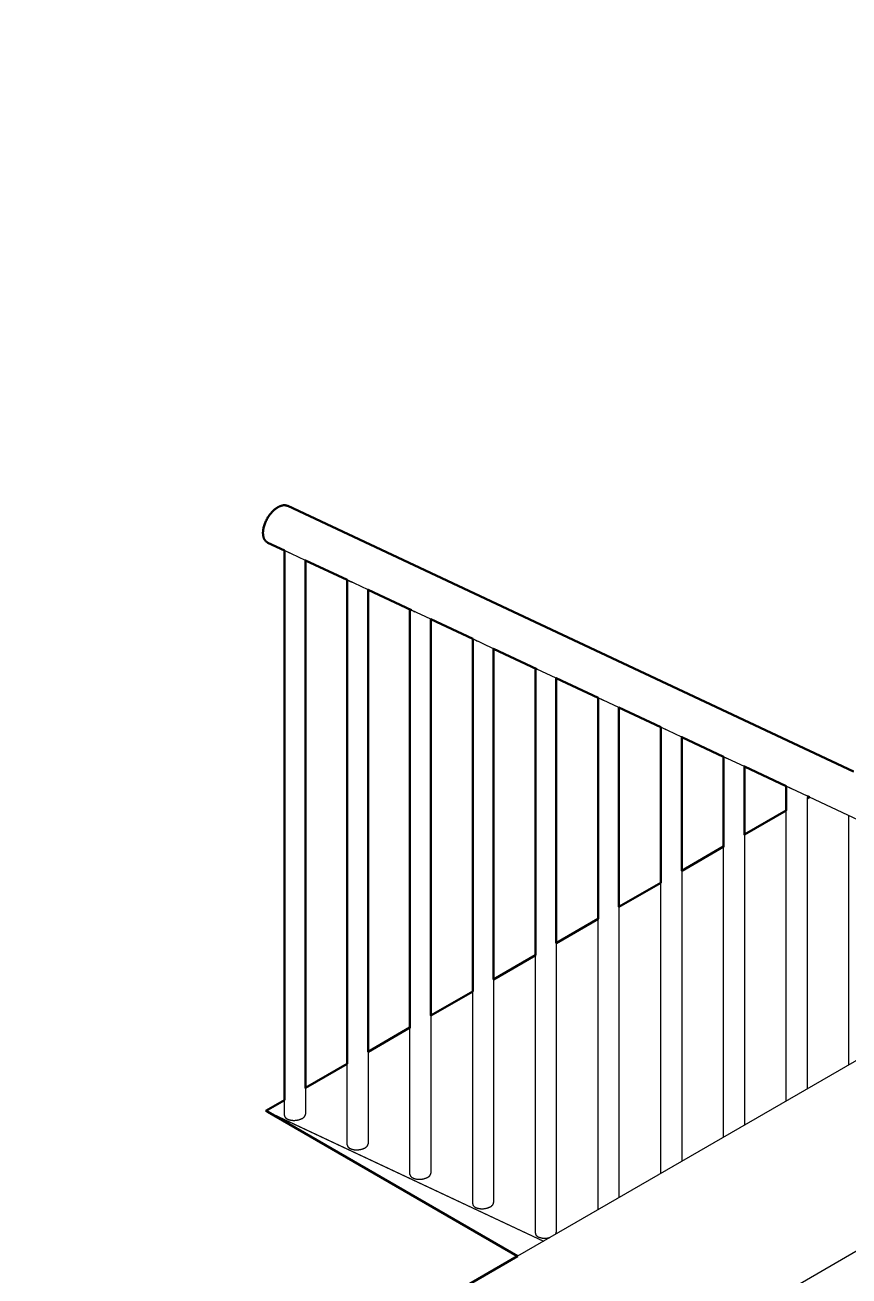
# Model space of a CAD drawing. Header units: feet. Extents: x 1280 to 1944, y 469 to 1148.
# Drawn here: x 1654.781 to 1658.07, y 630.824 to 635.817 of the extents above; entities that cross this region are included whole.
import ezdxf

# ---------------------------------------------------------------- set-up
doc = ezdxf.new("R2010")
doc.units = ezdxf.units.FT
doc.header["$LTSCALE"] = 100
doc.header["$MEASUREMENT"] = 0
doc.layers.add('Make2D$Visible$Curves', color=18, linetype='Continuous', true_color=0x000000)
doc.layers.add('Make2D$Visible$SceneSilhouetteCurves', color=1, linetype='Continuous', lineweight=50, true_color=0xff0000)

msp = doc.modelspace()

# ---------------------------------------------------------------- linework, layer by layer
at = {"layer": 'Make2D$Visible$Curves'}
for points in [[(1500.929, 540.1817), (1692.2895, 650.6637)], [(1655.7873, 633.8907), (1655.786, 633.8898), (1655.7847, 633.889), (1655.7834, 633.888), (1655.782, 633.8871), (1655.7794, 633.885), (1655.7767, 633.8828), (1655.7739, 633.8805), (1655.7712, 633.8779), (1655.7685, 633.8752), (1655.7658, 633.8724), (1655.7632, 633.8694), (1655.7606, 633.8662), (1655.758, 633.863), (1655.7555, 633.8596), (1655.7531, 633.8561), (1655.7508, 633.8525), (1655.7486, 633.8488), (1655.7465, 633.845), (1655.7445, 633.8412), (1655.7426, 633.8374), (1655.7409, 633.8335), (1655.7393, 633.8296), (1655.7378, 633.8257), (1655.7365, 633.8218), (1655.7353, 633.818), (1655.7343, 633.8142), (1655.7334, 633.8105), (1655.7327, 633.8069), (1655.7321, 633.8033), (1655.7318, 633.8016), (1655.7316, 633.7999), (1655.7314, 633.7982), (1655.7313, 633.7965), (1655.7312, 633.7949), (1655.7311, 633.7933), (1655.7311, 633.7917), (1655.7311, 633.7902), (1655.7311, 633.7887), (1655.7311, 633.7872), (1655.7312, 633.7857), (1655.7313, 633.7842), (1655.7314, 633.7828), (1655.7316, 633.7813), (1655.7318, 633.7799), (1655.732, 633.7785), (1655.7323, 633.7771), (1655.7326, 633.7757), (1655.7329, 633.7743), (1655.7333, 633.7729), (1655.7337, 633.7716), (1655.7341, 633.7703), (1655.7346, 633.769), (1655.7351, 633.7677), (1655.7357, 633.7665), (1655.7363, 633.7652), (1655.7366, 633.7647), (1655.7369, 633.7641), (1655.7372, 633.7635), (1655.7375, 633.7629), (1655.7379, 633.7624), (1655.7382, 633.7618), (1655.7386, 633.7613), (1655.739, 633.7607), (1655.7394, 633.7602), (1655.7397, 633.7597), (1655.7401, 633.7592), (1655.7405, 633.7587), (1655.741, 633.7582), (1655.7414, 633.7577), (1655.7418, 633.7572), (1655.7423, 633.7568), (1655.7427, 633.7563), (1655.7432, 633.7559), (1655.7436, 633.7555), (1655.7441, 633.7551), (1655.7446, 633.7547), (1655.7451, 633.7543), (1655.7456, 633.7539), (1655.7461, 633.7535), (1655.7466, 633.7532), (1655.7471, 633.7528), (1655.7476, 633.7525), (1655.7482, 633.7522), (1655.7487, 633.7518), (1655.7493, 633.7515), (1655.7498, 633.7513), (1655.7504, 633.751)], [(1655.8296, 633.8975), (1655.829, 633.8978), (1655.8284, 633.898), (1655.8278, 633.8982), (1655.8273, 633.8985), (1655.8267, 633.8987), (1655.8261, 633.8989), (1655.8255, 633.8991), (1655.8249, 633.8992), (1655.8242, 633.8994), (1655.8236, 633.8995), (1655.823, 633.8997), (1655.8224, 633.8998), (1655.8217, 633.8999), (1655.8211, 633.9), (1655.8205, 633.9001), (1655.8198, 633.9001), (1655.8192, 633.9002), (1655.8185, 633.9003), (1655.8179, 633.9003), (1655.8172, 633.9003), (1655.8165, 633.9003), (1655.8159, 633.9003), (1655.8152, 633.9003), (1655.8145, 633.9003), (1655.8132, 633.9002), (1655.8118, 633.9001), (1655.8104, 633.8999), (1655.8091, 633.8996), (1655.8077, 633.8994), (1655.8063, 633.8991), (1655.8049, 633.8987), (1655.8035, 633.8983), (1655.8022, 633.8979), (1655.8008, 633.8974), (1655.7994, 633.8969), (1655.798, 633.8963), (1655.7967, 633.8957), (1655.7953, 633.8951), (1655.7939, 633.8944), (1655.7926, 633.8937), (1655.7913, 633.893), (1655.7899, 633.8923), (1655.7886, 633.8915), (1655.7873, 633.8907)], [(1655.8296, 633.8975), (1658.0872, 632.8371)], [(1655.8171, 633.7197), (1655.7504, 633.751)], [(1655.8171, 633.721), (1655.8171, 633.721), (1655.8171, 633.7209), (1655.8171, 633.7209), (1655.8171, 633.7209), (1655.8171, 633.7209), (1655.8171, 633.7209), (1655.8171, 633.7208), (1655.8171, 633.7208), (1655.8171, 633.7208), (1655.8171, 633.7208), (1655.8171, 633.7208), (1655.8171, 633.7208), (1655.8171, 633.7207), (1655.8171, 633.7207), (1655.8171, 633.7207), (1655.8171, 633.7206), (1655.8171, 633.7206), (1655.8171, 633.7206), (1655.8172, 633.7205), (1655.8172, 633.7205), (1655.8172, 633.7205), (1655.8172, 633.7204), (1655.8172, 633.7204), (1655.8173, 633.7203), (1655.8173, 633.7203), (1655.8173, 633.7203), (1655.8173, 633.7202), (1655.8174, 633.7202), (1655.8174, 633.7202), (1655.8174, 633.7201), (1655.8175, 633.7201), (1655.8175, 633.72), (1655.8175, 633.72), (1655.8176, 633.7199), (1655.8177, 633.7198), (1655.8178, 633.7198), (1655.8179, 633.7197), (1655.818, 633.7196), (1655.8181, 633.7195), (1655.8182, 633.7194), (1655.8183, 633.7194), (1655.8184, 633.7193), (1655.8187, 633.7191), (1655.819, 633.7189), (1655.8193, 633.7188), (1655.82, 633.7184), (1655.8208, 633.718), (1655.8293, 633.714)], [(1655.9004, 633.6805), (1655.8171, 633.7197)], [(1655.8171, 631.5265), (1655.8171, 633.7197)], [(1655.8293, 633.714), (1655.8366, 633.7105)], [(1656.0673, 633.6021), (1655.9004, 633.6805)], [(1655.9004, 633.6805), (1655.9004, 631.5746)], [(1656.0673, 633.6034), (1656.0673, 633.6034), (1656.0673, 633.6034), (1656.0673, 633.6034), (1656.0673, 633.6034), (1656.0673, 633.6033), (1656.0673, 633.6033), (1656.0673, 633.6033), (1656.0674, 633.6033), (1656.0674, 633.6033), (1656.0674, 633.6032), (1656.0674, 633.6032), (1656.0674, 633.6032), (1656.0674, 633.6032), (1656.0674, 633.6032), (1656.0674, 633.6031), (1656.0674, 633.6031), (1656.0674, 633.6031), (1656.0674, 633.603), (1656.0674, 633.603), (1656.0675, 633.6029), (1656.0675, 633.6029), (1656.0675, 633.6029), (1656.0675, 633.6028), (1656.0675, 633.6028), (1656.0676, 633.6028), (1656.0676, 633.6027), (1656.0676, 633.6027), (1656.0676, 633.6026), (1656.0677, 633.6026), (1656.0677, 633.6026), (1656.0677, 633.6025), (1656.0678, 633.6025), (1656.0678, 633.6025), (1656.0679, 633.6024), (1656.068, 633.6023), (1656.0681, 633.6022), (1656.0681, 633.6021), (1656.0682, 633.6021), (1656.0684, 633.602), (1656.0685, 633.6019), (1656.0686, 633.6018), (1656.0687, 633.6017), (1656.069, 633.6016), (1656.0693, 633.6014), (1656.0696, 633.6012), (1656.0703, 633.6008), (1656.0711, 633.6004), (1656.0795, 633.5964)], [(1656.1507, 633.563), (1656.0673, 633.6021)], [(1656.0673, 631.671), (1656.0673, 633.6021)], [(1656.0795, 633.5964), (1656.0868, 633.593)], [(1656.324, 633.4816), (1656.1507, 633.563)], [(1656.1507, 633.563), (1656.1507, 631.7191)], [(1656.3176, 633.4859), (1656.3176, 633.4859), (1656.3176, 633.4858), (1656.3176, 633.4858), (1656.3176, 633.4858), (1656.3176, 633.4858), (1656.3176, 633.4858), (1656.3176, 633.4858), (1656.3176, 633.4857), (1656.3176, 633.4857), (1656.3176, 633.4857), (1656.3176, 633.4857), (1656.3176, 633.4857), (1656.3177, 633.4856), (1656.3177, 633.4856), (1656.3177, 633.4856), (1656.3177, 633.4855), (1656.3177, 633.4855), (1656.3177, 633.4855), (1656.3177, 633.4854), (1656.3177, 633.4854), (1656.3178, 633.4854), (1656.3178, 633.4853), (1656.3178, 633.4853), (1656.3178, 633.4852), (1656.3178, 633.4852), (1656.3179, 633.4852), (1656.3179, 633.4851), (1656.3179, 633.4851), (1656.318, 633.4851), (1656.318, 633.485), (1656.318, 633.485), (1656.3181, 633.4849), (1656.3181, 633.4849), (1656.3182, 633.4848), (1656.3183, 633.4848), (1656.3183, 633.4847), (1656.3184, 633.4846), (1656.3185, 633.4845), (1656.3186, 633.4844), (1656.3187, 633.4844), (1656.3189, 633.4843), (1656.319, 633.4842), (1656.3193, 633.484), (1656.3195, 633.4838), (1656.3199, 633.4837), (1656.3206, 633.4833), (1656.3214, 633.4829), (1656.3298, 633.4789)], [(1656.3176, 631.8155), (1656.3176, 633.4859)], [(1656.401, 633.4454), (1656.324, 633.4816)], [(1656.3298, 633.4789), (1656.3371, 633.4754)], [(1656.5679, 633.367), (1656.401, 633.4454)], [(1656.401, 633.4454), (1656.401, 631.8636)], [(1656.5679, 633.3683), (1656.5679, 633.3683), (1656.5679, 633.3683), (1656.5679, 633.3683), (1656.5679, 633.3683), (1656.5679, 633.3682), (1656.5679, 633.3682), (1656.5679, 633.3682), (1656.5679, 633.3682), (1656.5679, 633.3682), (1656.5679, 633.3681), (1656.5679, 633.3681), (1656.5679, 633.3681), (1656.5679, 633.3681), (1656.5679, 633.3681), (1656.5679, 633.368), (1656.568, 633.368), (1656.568, 633.368), (1656.568, 633.3679), (1656.568, 633.3679), (1656.568, 633.3678), (1656.568, 633.3678), (1656.5681, 633.3678), (1656.5681, 633.3677), (1656.5681, 633.3677), (1656.5681, 633.3677), (1656.5682, 633.3676), (1656.5682, 633.3676), (1656.5682, 633.3675), (1656.5682, 633.3675), (1656.5683, 633.3675), (1656.5683, 633.3674), (1656.5683, 633.3674), (1656.5684, 633.3674), (1656.5685, 633.3673), (1656.5685, 633.3672), (1656.5686, 633.3671), (1656.5687, 633.367), (1656.5688, 633.367), (1656.5689, 633.3669), (1656.569, 633.3668), (1656.5691, 633.3667), (1656.5693, 633.3666), (1656.5695, 633.3665), (1656.5698, 633.3663), (1656.5701, 633.3661), (1656.5708, 633.3657), (1656.5716, 633.3653), (1656.5801, 633.3613)], [(1656.6512, 633.3279), (1656.5679, 633.367)], [(1656.5679, 631.96), (1656.5679, 633.367)], [(1656.5801, 633.3613), (1656.5874, 633.3579)], [(1656.8245, 633.2465), (1656.6512, 633.3279)], [(1656.6512, 633.3279), (1656.6512, 632.0081)], [(1656.8182, 633.2508), (1656.8182, 633.2508), (1656.8182, 633.2507), (1656.8182, 633.2507), (1656.8182, 633.2507), (1656.8182, 633.2507), (1656.8182, 633.2507), (1656.8182, 633.2507), (1656.8182, 633.2506), (1656.8182, 633.2506), (1656.8182, 633.2506), (1656.8182, 633.2506), (1656.8182, 633.2506), (1656.8182, 633.2505), (1656.8182, 633.2505), (1656.8182, 633.2505), (1656.8182, 633.2504), (1656.8183, 633.2504), (1656.8183, 633.2504), (1656.8183, 633.2503), (1656.8183, 633.2503), (1656.8183, 633.2503), (1656.8183, 633.2502), (1656.8184, 633.2502), (1656.8184, 633.2502), (1656.8184, 633.2501), (1656.8184, 633.2501), (1656.8185, 633.25), (1656.8185, 633.25), (1656.8185, 633.25), (1656.8186, 633.2499), (1656.8186, 633.2499), (1656.8186, 633.2498), (1656.8187, 633.2498), (1656.8187, 633.2497), (1656.8188, 633.2497), (1656.8189, 633.2496), (1656.819, 633.2495), (1656.8191, 633.2494), (1656.8192, 633.2493), (1656.8193, 633.2493), (1656.8194, 633.2492), (1656.8196, 633.2491), (1656.8198, 633.2489), (1656.8201, 633.2487), (1656.8204, 633.2486), (1656.8211, 633.2482), (1656.8219, 633.2478), (1656.8304, 633.2438)], [(1656.8182, 632.1045), (1656.8182, 633.2508)], [(1656.9015, 633.2103), (1656.8245, 633.2465)], [(1656.8304, 633.2438), (1656.8377, 633.2403)], [(1657.0685, 633.1319), (1656.9015, 633.2103)], [(1656.9015, 633.2103), (1656.9015, 632.1526)], [(1657.0685, 633.1332), (1657.0685, 633.1332), (1657.0685, 633.1332), (1657.0685, 633.1332), (1657.0685, 633.1332), (1657.0685, 633.1331), (1657.0685, 633.1331), (1657.0685, 633.1331), (1657.0685, 633.1331), (1657.0685, 633.1331), (1657.0685, 633.133), (1657.0685, 633.133), (1657.0685, 633.133), (1657.0685, 633.133), (1657.0685, 633.133), (1657.0685, 633.1329), (1657.0685, 633.1329), (1657.0685, 633.1329), (1657.0686, 633.1328), (1657.0686, 633.1328), (1657.0686, 633.1328), (1657.0686, 633.1327), (1657.0686, 633.1327), (1657.0686, 633.1326), (1657.0687, 633.1326), (1657.0687, 633.1326), (1657.0687, 633.1325), (1657.0687, 633.1325), (1657.0688, 633.1325), (1657.0688, 633.1324), (1657.0688, 633.1324), (1657.0689, 633.1323), (1657.0689, 633.1323), (1657.0689, 633.1323), (1657.069, 633.1322), (1657.0691, 633.1321), (1657.0692, 633.132), (1657.0693, 633.1319), (1657.0694, 633.1319), (1657.0695, 633.1318), (1657.0696, 633.1317), (1657.0697, 633.1316), (1657.0698, 633.1315), (1657.0701, 633.1314), (1657.0704, 633.1312), (1657.0707, 633.131), (1657.0714, 633.1306), (1657.0722, 633.1302), (1657.0807, 633.1262)], [(1657.1518, 633.0928), (1657.0685, 633.1319)], [(1657.0685, 632.249), (1657.0685, 633.1319)], [(1657.0807, 633.1262), (1657.088, 633.1228)], [(1657.3188, 633.0144), (1657.1518, 633.0928)], [(1657.1518, 633.0928), (1657.1518, 632.2971)], [(1657.3188, 633.0157), (1657.3188, 633.0157), (1657.3188, 633.0156), (1657.3188, 633.0156), (1657.3188, 633.0156), (1657.3188, 633.0156), (1657.3188, 633.0156), (1657.3188, 633.0156), (1657.3188, 633.0155), (1657.3188, 633.0155), (1657.3188, 633.0155), (1657.3188, 633.0155), (1657.3188, 633.0155), (1657.3188, 633.0154), (1657.3188, 633.0154), (1657.3188, 633.0154), (1657.3188, 633.0154), (1657.3188, 633.0153), (1657.3188, 633.0153), (1657.3189, 633.0152), (1657.3189, 633.0152), (1657.3189, 633.0152), (1657.3189, 633.0151), (1657.3189, 633.0151), (1657.319, 633.0151), (1657.319, 633.015), (1657.319, 633.015), (1657.319, 633.0149), (1657.3191, 633.0149), (1657.3191, 633.0149), (1657.3191, 633.0148), (1657.3192, 633.0148), (1657.3192, 633.0148), (1657.3192, 633.0147), (1657.3193, 633.0146), (1657.3194, 633.0146), (1657.3195, 633.0145), (1657.3196, 633.0144), (1657.3197, 633.0143), (1657.3198, 633.0142), (1657.3199, 633.0142), (1657.32, 633.0141), (1657.3201, 633.014), (1657.3204, 633.0138), (1657.3207, 633.0136), (1657.321, 633.0135), (1657.3217, 633.0131), (1657.3225, 633.0127), (1657.331, 633.0087)], [(1657.4021, 632.9753), (1657.3188, 633.0144)], [(1657.3188, 632.3935), (1657.3188, 633.0144)], [(1657.331, 633.0087), (1657.3383, 633.0052)], [(1657.569, 632.8968), (1657.4021, 632.9753)], [(1657.4021, 632.9753), (1657.4021, 632.4416)], [(1657.569, 632.8981), (1657.569, 632.8981), (1657.569, 632.8981), (1657.569, 632.8981), (1657.569, 632.8981), (1657.569, 632.898), (1657.569, 632.898), (1657.569, 632.898), (1657.569, 632.898), (1657.569, 632.898), (1657.5691, 632.898), (1657.5691, 632.8979), (1657.5691, 632.8979), (1657.5691, 632.8979), (1657.5691, 632.8979), (1657.5691, 632.8978), (1657.5691, 632.8978), (1657.5691, 632.8978), (1657.5691, 632.8977), (1657.5691, 632.8977), (1657.5692, 632.8977), (1657.5692, 632.8976), (1657.5692, 632.8976), (1657.5692, 632.8975), (1657.5692, 632.8975), (1657.5693, 632.8975), (1657.5693, 632.8974), (1657.5693, 632.8974), (1657.5693, 632.8974), (1657.5694, 632.8973), (1657.5694, 632.8973), (1657.5694, 632.8972), (1657.5695, 632.8972), (1657.5695, 632.8972), (1657.5696, 632.8971), (1657.5697, 632.897), (1657.5697, 632.8969), (1657.5698, 632.8969), (1657.5699, 632.8968), (1657.57, 632.8967), (1657.5702, 632.8966), (1657.5703, 632.8965), (1657.5704, 632.8964), (1657.5707, 632.8963), (1657.571, 632.8961), (1657.5713, 632.8959), (1657.572, 632.8955), (1657.5728, 632.8951), (1657.5812, 632.8911)], [(1657.6524, 632.8577), (1657.569, 632.8968)], [(1657.569, 632.538), (1657.569, 632.8968)], [(1657.5812, 632.8911), (1657.5886, 632.8877)], [(1657.8193, 632.7793), (1657.6524, 632.8577)], [(1657.6524, 632.8577), (1657.6524, 632.5861)], [(1657.8193, 632.7806), (1657.8193, 632.7806), (1657.8193, 632.7806), (1657.8193, 632.7805), (1657.8193, 632.7805), (1657.8193, 632.7805), (1657.8193, 632.7805), (1657.8193, 632.7805), (1657.8193, 632.7804), (1657.8193, 632.7804), (1657.8193, 632.7804), (1657.8193, 632.7804), (1657.8193, 632.7804), (1657.8193, 632.7803), (1657.8193, 632.7803), (1657.8194, 632.7803), (1657.8194, 632.7803), (1657.8194, 632.7802), (1657.8194, 632.7802), (1657.8194, 632.7801), (1657.8194, 632.7801), (1657.8195, 632.7801), (1657.8195, 632.78), (1657.8195, 632.78), (1657.8195, 632.78), (1657.8195, 632.7799), (1657.8196, 632.7799), (1657.8196, 632.7798), (1657.8196, 632.7798), (1657.8197, 632.7798), (1657.8197, 632.7797), (1657.8197, 632.7797), (1657.8198, 632.7797), (1657.8198, 632.7796), (1657.8199, 632.7795), (1657.8199, 632.7795), (1657.82, 632.7794), (1657.8201, 632.7793), (1657.8202, 632.7792), (1657.8203, 632.7791), (1657.8204, 632.7791), (1657.8206, 632.779), (1657.8207, 632.7789), (1657.8209, 632.7787), (1657.8212, 632.7785), (1657.8215, 632.7784), (1657.8222, 632.778), (1657.823, 632.7776), (1657.8315, 632.7736)], [(1657.9038, 632.7396), (1657.8193, 632.7793)], [(1657.8193, 632.6825), (1657.8193, 632.7793)], [(1657.8315, 632.7736), (1657.8388, 632.7701)], [(1657.9026, 632.7306), (1657.9026, 631.5707)], [(1657.9027, 632.7306), (1657.9118, 632.7359)], [(1657.9118, 632.7359), (1657.9038, 632.7396)], [(1658.1529, 632.6226), (1657.9118, 632.7359)], [(1657.6524, 632.5861), (1657.8193, 632.6825)], [(1657.8193, 631.5225), (1657.8193, 632.6825)], [(1658.0696, 631.667), (1658.0696, 632.6617)], [(1659.7017, 632.6094), (1656.7472, 630.9036)], [(1657.6524, 632.5861), (1657.6524, 631.4262)], [(1657.4021, 632.4416), (1657.569, 632.538)], [(1657.569, 631.378), (1657.569, 632.538)], [(1657.4021, 632.4416), (1657.4021, 631.2817)], [(1657.1518, 632.2971), (1657.3188, 632.3935)], [(1657.3188, 631.2335), (1657.3188, 632.3935)], [(1657.1518, 632.2971), (1657.1518, 631.1372)], [(1656.9015, 632.1526), (1657.0685, 632.249)], [(1657.0685, 631.089), (1657.0685, 632.249)], [(1656.9015, 632.1526), (1656.9015, 630.9992)], [(1656.6512, 632.0081), (1656.8182, 632.1045)], [(1656.8182, 630.9947), (1656.8182, 632.1045)], [(1656.6512, 632.0081), (1656.6512, 631.1168)], [(1656.401, 631.8636), (1656.5679, 631.96)], [(1656.5679, 631.1123), (1656.5679, 631.96)], [(1656.401, 631.8636), (1656.401, 631.2343)], [(1656.1507, 631.7191), (1656.3176, 631.8155)], [(1656.3176, 631.2298), (1656.3176, 631.8155)], [(1655.9004, 631.5746), (1656.0673, 631.671)], [(1656.0673, 631.3474), (1656.0673, 631.671)], [(1656.1507, 631.7191), (1656.1507, 631.3519)], [(1655.9004, 631.5746), (1655.9004, 631.4694)], [(1655.7418, 631.483), (1655.7427, 631.4835), (1655.8171, 631.5265)], [(1655.8171, 631.4649), (1655.8171, 631.5265)], [(1655.7508, 631.4788), (1655.7418, 631.483)], [(1655.7427, 631.4835), (1656.8505, 630.9632)], [(1656.7472, 630.9036), (1655.7508, 631.4788)], [(1656.8497, 630.9627), (1655.7508, 631.4788)], [(1655.8171, 631.4649), (1655.8171, 631.4646), (1655.8171, 631.4644), (1655.8171, 631.4641), (1655.8171, 631.4638), (1655.8171, 631.4636), (1655.8172, 631.4633), (1655.8172, 631.463), (1655.8173, 631.4628), (1655.8173, 631.4625), (1655.8174, 631.4622), (1655.8174, 631.462), (1655.8175, 631.4617), (1655.8176, 631.4615), (1655.8177, 631.4612), (1655.8178, 631.4609), (1655.8179, 631.4607), (1655.818, 631.4604), (1655.8181, 631.4602), (1655.8182, 631.4599), (1655.8183, 631.4597), (1655.8184, 631.4594), (1655.8186, 631.4592), (1655.8187, 631.4589), (1655.8189, 631.4587), (1655.819, 631.4584), (1655.8192, 631.4582), (1655.8193, 631.4579), (1655.8195, 631.4577), (1655.8197, 631.4574), (1655.8199, 631.4572), (1655.82, 631.457), (1655.8202, 631.4567), (1655.8204, 631.4565), (1655.8206, 631.4563), (1655.8211, 631.4558), (1655.8215, 631.4553), (1655.822, 631.4549), (1655.8225, 631.4544), (1655.823, 631.454), (1655.8235, 631.4536), (1655.8241, 631.4532), (1655.8247, 631.4528), (1655.8253, 631.4524), (1655.8259, 631.452), (1655.8265, 631.4516), (1655.8272, 631.4512), (1655.8279, 631.4509), (1655.8285, 631.4505), (1655.8293, 631.4502)], [(1655.8293, 631.4502), (1655.83, 631.4498), (1655.8307, 631.4495), (1655.8315, 631.4492), (1655.8323, 631.4489), (1655.8331, 631.4486), (1655.8339, 631.4483), (1655.8356, 631.4478), (1655.8373, 631.4473), (1655.8391, 631.4469), (1655.8409, 631.4465), (1655.8427, 631.4462), (1655.8447, 631.4459), (1655.8466, 631.4456), (1655.8486, 631.4455), (1655.8505, 631.4453), (1655.8526, 631.4453), (1655.8546, 631.4452), (1655.8566, 631.4453), (1655.8587, 631.4453), (1655.8607, 631.4455), (1655.8628, 631.4457), (1655.8648, 631.4459), (1655.8668, 631.4462), (1655.8688, 631.4465), (1655.8708, 631.4469), (1655.8727, 631.4474), (1655.8746, 631.4479), (1655.8765, 631.4484), (1655.8783, 631.449), (1655.8801, 631.4496), (1655.8818, 631.4503), (1655.8835, 631.451), (1655.8851, 631.4517), (1655.8859, 631.4521), (1655.8867, 631.4525), (1655.8874, 631.4529), (1655.8882, 631.4533), (1655.8889, 631.4538), (1655.8896, 631.4542), (1655.8903, 631.4546), (1655.891, 631.4551), (1655.8916, 631.4555), (1655.8922, 631.456), (1655.8928, 631.4565), (1655.8934, 631.4569), (1655.894, 631.4574), (1655.8945, 631.4579), (1655.895, 631.4584), (1655.8955, 631.4589), (1655.896, 631.4594), (1655.8964, 631.4599), (1655.8968, 631.4604), (1655.8972, 631.4609), (1655.8976, 631.4614), (1655.898, 631.4619), (1655.8983, 631.4624), (1655.8984, 631.4627), (1655.8986, 631.463), (1655.8987, 631.4632), (1655.8989, 631.4635), (1655.899, 631.4638), (1655.8991, 631.464), (1655.8993, 631.4643), (1655.8994, 631.4646), (1655.8995, 631.4648), (1655.8996, 631.4651), (1655.8997, 631.4654), (1655.8998, 631.4656), (1655.8999, 631.4659), (1655.8999, 631.4662), (1655.9, 631.4664), (1655.9001, 631.4667), (1655.9001, 631.467), (1655.9002, 631.4672), (1655.9002, 631.4675), (1655.9003, 631.4678), (1655.9003, 631.4681), (1655.9003, 631.4683), (1655.9004, 631.4686), (1655.9004, 631.4689), (1655.9004, 631.4691), (1655.9004, 631.4694)], [(1656.0673, 631.3474), (1656.0673, 631.3471), (1656.0674, 631.3468), (1656.0674, 631.3465), (1656.0674, 631.3463), (1656.0674, 631.346), (1656.0675, 631.3457), (1656.0675, 631.3455), (1656.0675, 631.3452), (1656.0676, 631.345), (1656.0677, 631.3447), (1656.0677, 631.3444), (1656.0678, 631.3442), (1656.0679, 631.3439), (1656.068, 631.3436), (1656.0681, 631.3434), (1656.0681, 631.3431), (1656.0683, 631.3429), (1656.0684, 631.3426), (1656.0685, 631.3424), (1656.0686, 631.3421), (1656.0687, 631.3419), (1656.0689, 631.3416), (1656.069, 631.3414), (1656.0691, 631.3411), (1656.0693, 631.3409), (1656.0695, 631.3406), (1656.0696, 631.3404), (1656.0698, 631.3401), (1656.07, 631.3399), (1656.0701, 631.3397), (1656.0703, 631.3394), (1656.0705, 631.3392), (1656.0707, 631.3389), (1656.0709, 631.3387), (1656.0714, 631.3382), (1656.0718, 631.3378), (1656.0723, 631.3373), (1656.0728, 631.3369), (1656.0733, 631.3365), (1656.0738, 631.336), (1656.0744, 631.3356), (1656.0749, 631.3352), (1656.0755, 631.3348), (1656.0762, 631.3344), (1656.0768, 631.334), (1656.0775, 631.3337), (1656.0781, 631.3333), (1656.0788, 631.3329), (1656.0795, 631.3326)], [(1656.0795, 631.3326), (1656.0803, 631.3323), (1656.081, 631.3319), (1656.0818, 631.3316), (1656.0826, 631.3313), (1656.0834, 631.331), (1656.0842, 631.3308), (1656.0858, 631.3302), (1656.0876, 631.3298), (1656.0893, 631.3293), (1656.0912, 631.3289), (1656.093, 631.3286), (1656.0949, 631.3283), (1656.0969, 631.3281), (1656.0988, 631.3279), (1656.1008, 631.3278), (1656.1028, 631.3277), (1656.1049, 631.3277), (1656.1069, 631.3277), (1656.109, 631.3278), (1656.111, 631.3279), (1656.1131, 631.3281), (1656.1151, 631.3284), (1656.1171, 631.3287), (1656.1191, 631.329), (1656.1211, 631.3294), (1656.123, 631.3298), (1656.1249, 631.3303), (1656.1268, 631.3308), (1656.1286, 631.3314), (1656.1304, 631.332), (1656.1321, 631.3327), (1656.1338, 631.3334), (1656.1354, 631.3342), (1656.1362, 631.3345), (1656.137, 631.3349), (1656.1377, 631.3354), (1656.1385, 631.3358), (1656.1392, 631.3362), (1656.1399, 631.3366), (1656.1406, 631.3371), (1656.1412, 631.3375), (1656.1419, 631.338), (1656.1425, 631.3384), (1656.1431, 631.3389), (1656.1437, 631.3394), (1656.1442, 631.3399), (1656.1448, 631.3403), (1656.1453, 631.3408), (1656.1458, 631.3413), (1656.1462, 631.3418), (1656.1467, 631.3423), (1656.1471, 631.3428), (1656.1475, 631.3433), (1656.1479, 631.3439), (1656.1482, 631.3444), (1656.1486, 631.3449), (1656.1487, 631.3452), (1656.1489, 631.3454), (1656.149, 631.3457), (1656.1492, 631.3459), (1656.1493, 631.3462), (1656.1494, 631.3465), (1656.1495, 631.3467), (1656.1497, 631.347), (1656.1498, 631.3473), (1656.1499, 631.3475), (1656.15, 631.3478), (1656.1501, 631.3481), (1656.1501, 631.3483), (1656.1502, 631.3486), (1656.1503, 631.3489), (1656.1504, 631.3492), (1656.1504, 631.3494), (1656.1505, 631.3497), (1656.1505, 631.35), (1656.1506, 631.3502), (1656.1506, 631.3505), (1656.1506, 631.3508), (1656.1506, 631.351), (1656.1507, 631.3513), (1656.1507, 631.3516), (1656.1507, 631.3519)], [(1656.3176, 631.2298), (1656.3176, 631.2295), (1656.3176, 631.2293), (1656.3177, 631.229), (1656.3177, 631.2287), (1656.3177, 631.2285), (1656.3177, 631.2282), (1656.3178, 631.2279), (1656.3178, 631.2277), (1656.3179, 631.2274), (1656.3179, 631.2271), (1656.318, 631.2269), (1656.3181, 631.2266), (1656.3182, 631.2264), (1656.3182, 631.2261), (1656.3183, 631.2258), (1656.3184, 631.2256), (1656.3185, 631.2253), (1656.3186, 631.2251), (1656.3188, 631.2248), (1656.3189, 631.2246), (1656.319, 631.2243), (1656.3191, 631.2241), (1656.3193, 631.2238), (1656.3194, 631.2236), (1656.3196, 631.2233), (1656.3197, 631.2231), (1656.3199, 631.2228), (1656.3201, 631.2226), (1656.3202, 631.2223), (1656.3204, 631.2221), (1656.3206, 631.2219), (1656.3208, 631.2216), (1656.321, 631.2214), (1656.3212, 631.2212), (1656.3216, 631.2207), (1656.3221, 631.2202), (1656.3226, 631.2198), (1656.323, 631.2193), (1656.3236, 631.2189), (1656.3241, 631.2185), (1656.3247, 631.2181), (1656.3252, 631.2177), (1656.3258, 631.2173), (1656.3264, 631.2169), (1656.3271, 631.2165), (1656.3277, 631.2161), (1656.3284, 631.2158), (1656.3291, 631.2154), (1656.3298, 631.2151)], [(1656.3298, 631.2151), (1656.3306, 631.2147), (1656.3313, 631.2144), (1656.3321, 631.2141), (1656.3329, 631.2138), (1656.3336, 631.2135), (1656.3345, 631.2132), (1656.3361, 631.2127), (1656.3378, 631.2122), (1656.3396, 631.2118), (1656.3414, 631.2114), (1656.3433, 631.2111), (1656.3452, 631.2108), (1656.3472, 631.2105), (1656.3491, 631.2104), (1656.3511, 631.2102), (1656.3531, 631.2102), (1656.3551, 631.2101), (1656.3572, 631.2102), (1656.3592, 631.2102), (1656.3613, 631.2104), (1656.3634, 631.2106), (1656.3654, 631.2108), (1656.3674, 631.2111), (1656.3694, 631.2114), (1656.3714, 631.2118), (1656.3733, 631.2123), (1656.3752, 631.2128), (1656.3771, 631.2133), (1656.3789, 631.2139), (1656.3807, 631.2145), (1656.3824, 631.2152), (1656.3841, 631.2159), (1656.3857, 631.2166), (1656.3865, 631.217), (1656.3872, 631.2174), (1656.388, 631.2178), (1656.3888, 631.2182), (1656.3895, 631.2187), (1656.3902, 631.2191), (1656.3909, 631.2195), (1656.3915, 631.22), (1656.3922, 631.2204), (1656.3928, 631.2209), (1656.3934, 631.2214), (1656.394, 631.2218), (1656.3945, 631.2223), (1656.395, 631.2228), (1656.3956, 631.2233), (1656.3961, 631.2238), (1656.3965, 631.2243), (1656.397, 631.2248), (1656.3974, 631.2253), (1656.3978, 631.2258), (1656.3982, 631.2263), (1656.3985, 631.2268), (1656.3988, 631.2273), (1656.399, 631.2276), (1656.3992, 631.2279), (1656.3993, 631.2281), (1656.3994, 631.2284), (1656.3996, 631.2287), (1656.3997, 631.2289), (1656.3998, 631.2292), (1656.3999, 631.2295), (1656.4, 631.2297), (1656.4001, 631.23), (1656.4002, 631.2303), (1656.4003, 631.2305), (1656.4004, 631.2308), (1656.4005, 631.2311), (1656.4006, 631.2313), (1656.4006, 631.2316), (1656.4007, 631.2319), (1656.4008, 631.2321), (1656.4008, 631.2324), (1656.4008, 631.2327), (1656.4009, 631.233), (1656.4009, 631.2332), (1656.4009, 631.2335), (1656.4009, 631.2338), (1656.401, 631.234), (1656.401, 631.2343)], [(1656.5679, 631.1123), (1656.5679, 631.112), (1656.5679, 631.1117), (1656.5679, 631.1114), (1656.568, 631.1112), (1656.568, 631.1109), (1656.568, 631.1106), (1656.5681, 631.1104), (1656.5681, 631.1101), (1656.5682, 631.1099), (1656.5682, 631.1096), (1656.5683, 631.1093), (1656.5684, 631.1091), (1656.5684, 631.1088), (1656.5685, 631.1086), (1656.5686, 631.1083), (1656.5687, 631.108), (1656.5688, 631.1078), (1656.5689, 631.1075), (1656.569, 631.1073), (1656.5692, 631.107), (1656.5693, 631.1068), (1656.5694, 631.1065), (1656.5696, 631.1063), (1656.5697, 631.106), (1656.5699, 631.1058), (1656.57, 631.1055), (1656.5702, 631.1053), (1656.5704, 631.105), (1656.5705, 631.1048), (1656.5707, 631.1046), (1656.5709, 631.1043), (1656.5711, 631.1041), (1656.5713, 631.1038), (1656.5715, 631.1036), (1656.5719, 631.1031), (1656.5724, 631.1027), (1656.5728, 631.1022), (1656.5733, 631.1018), (1656.5738, 631.1014), (1656.5744, 631.1009), (1656.5749, 631.1005), (1656.5755, 631.1001), (1656.5761, 631.0997), (1656.5767, 631.0993), (1656.5774, 631.0989), (1656.578, 631.0986), (1656.5787, 631.0982), (1656.5794, 631.0978), (1656.5801, 631.0975)], [(1656.5801, 631.0975), (1656.5808, 631.0972), (1656.5816, 631.0968), (1656.5824, 631.0965), (1656.5831, 631.0962), (1656.5839, 631.0959), (1656.5847, 631.0957), (1656.5864, 631.0951), (1656.5881, 631.0947), (1656.5899, 631.0942), (1656.5917, 631.0938), (1656.5936, 631.0935), (1656.5955, 631.0932), (1656.5974, 631.093), (1656.5994, 631.0928), (1656.6014, 631.0927), (1656.6034, 631.0926), (1656.6054, 631.0926), (1656.6075, 631.0926), (1656.6095, 631.0927), (1656.6116, 631.0928), (1656.6136, 631.093), (1656.6157, 631.0933), (1656.6177, 631.0936), (1656.6197, 631.0939), (1656.6216, 631.0943), (1656.6236, 631.0947), (1656.6255, 631.0952), (1656.6273, 631.0957), (1656.6292, 631.0963), (1656.6309, 631.0969), (1656.6327, 631.0976), (1656.6343, 631.0983), (1656.636, 631.0991), (1656.6368, 631.0994), (1656.6375, 631.0998), (1656.6383, 631.1003), (1656.639, 631.1007), (1656.6398, 631.1011), (1656.6405, 631.1015), (1656.6411, 631.102), (1656.6418, 631.1024), (1656.6424, 631.1029), (1656.6431, 631.1033), (1656.6437, 631.1038), (1656.6442, 631.1043), (1656.6448, 631.1048), (1656.6453, 631.1052), (1656.6458, 631.1057), (1656.6463, 631.1062), (1656.6468, 631.1067), (1656.6472, 631.1072), (1656.6477, 631.1077), (1656.6481, 631.1082), (1656.6484, 631.1088), (1656.6488, 631.1093), (1656.6491, 631.1098), (1656.6493, 631.1101), (1656.6494, 631.1103), (1656.6496, 631.1106), (1656.6497, 631.1108), (1656.6499, 631.1111), (1656.65, 631.1114), (1656.6501, 631.1116), (1656.6502, 631.1119), (1656.6503, 631.1122), (1656.6504, 631.1124), (1656.6505, 631.1127), (1656.6506, 631.113), (1656.6507, 631.1132), (1656.6508, 631.1135), (1656.6509, 631.1138), (1656.6509, 631.1141), (1656.651, 631.1143), (1656.651, 631.1146), (1656.6511, 631.1149), (1656.6511, 631.1151), (1656.6512, 631.1154), (1656.6512, 631.1157), (1656.6512, 631.1159), (1656.6512, 631.1162), (1656.6512, 631.1165), (1656.6512, 631.1168)], [(1656.8182, 630.9947), (1656.8182, 630.9944), (1656.8182, 630.9942), (1656.8182, 630.9939), (1656.8182, 630.9936), (1656.8183, 630.9934), (1656.8183, 630.9931), (1656.8183, 630.9928), (1656.8184, 630.9926), (1656.8184, 630.9923), (1656.8185, 630.992), (1656.8186, 630.9918), (1656.8186, 630.9915), (1656.8187, 630.9913), (1656.8188, 630.991), (1656.8189, 630.9907), (1656.819, 630.9905), (1656.8191, 630.9902), (1656.8192, 630.99), (1656.8193, 630.9897), (1656.8194, 630.9895), (1656.8196, 630.9892), (1656.8197, 630.989), (1656.8198, 630.9887), (1656.82, 630.9885), (1656.8201, 630.9882), (1656.8203, 630.988), (1656.8205, 630.9877), (1656.8206, 630.9875), (1656.8208, 630.9872), (1656.821, 630.987), (1656.8212, 630.9868), (1656.8214, 630.9865), (1656.8216, 630.9863), (1656.8218, 630.9861), (1656.8222, 630.9856), (1656.8227, 630.9851), (1656.8231, 630.9847), (1656.8236, 630.9842), (1656.8241, 630.9838), (1656.8247, 630.9834), (1656.8252, 630.983), (1656.8258, 630.9826), (1656.8264, 630.9822), (1656.827, 630.9818), (1656.8276, 630.9814), (1656.8283, 630.981), (1656.829, 630.9807), (1656.8297, 630.9803), (1656.8304, 630.98)], [(1656.8304, 630.98), (1656.8311, 630.9796), (1656.8319, 630.9793), (1656.8326, 630.979), (1656.8334, 630.9787), (1656.8342, 630.9784), (1656.835, 630.9781), (1656.8367, 630.9776), (1656.8384, 630.9771), (1656.8402, 630.9767), (1656.842, 630.9763), (1656.8439, 630.976), (1656.8458, 630.9757), (1656.8477, 630.9754), (1656.8497, 630.9753), (1656.8517, 630.9751), (1656.8537, 630.9751), (1656.8557, 630.975), (1656.8578, 630.9751), (1656.8598, 630.9751), (1656.8618, 630.9753), (1656.8638, 630.9755), (1656.8658, 630.9757), (1656.8678, 630.976), (1656.8697, 630.9763), (1656.8716, 630.9767), (1656.8735, 630.9771), (1656.8754, 630.9776)], [(1656.8985, 630.9909), (1656.8989, 630.9914), (1656.8992, 630.9919), (1656.8995, 630.9924), (1656.8997, 630.9927), (1656.8998, 630.9929), (1656.9, 630.9932), (1656.9001, 630.9935), (1656.9002, 630.9937), (1656.9003, 630.994), (1656.9004, 630.9942), (1656.9006, 630.9945), (1656.9007, 630.9948), (1656.9008, 630.995), (1656.9008, 630.9953), (1656.9009, 630.9955), (1656.901, 630.9958), (1656.9011, 630.9961), (1656.9012, 630.9963), (1656.9012, 630.9966), (1656.9013, 630.9968), (1656.9013, 630.9971), (1656.9014, 630.9974), (1656.9014, 630.9976), (1656.9014, 630.9979), (1656.9015, 630.9982), (1656.9015, 630.9984), (1656.9015, 630.9987), (1656.9015, 630.9989), (1656.9015, 630.9992)], [(1656.7472, 630.9036), (1499.3929, 540.055)]]:
    msp.add_lwpolyline(points, dxfattribs=at)
at = {"layer": 'Make2D$Visible$SceneSilhouetteCurves'}
for points in [[(1658.0872, 632.8371), (1655.8296, 633.8975), (1655.829, 633.8978), (1655.8284, 633.898), (1655.8278, 633.8982), (1655.8273, 633.8985), (1655.8267, 633.8987), (1655.8261, 633.8989), (1655.8255, 633.8991), (1655.8249, 633.8992), (1655.8242, 633.8994), (1655.8236, 633.8995), (1655.823, 633.8997), (1655.8224, 633.8998), (1655.8217, 633.8999), (1655.8211, 633.9), (1655.8205, 633.9001), (1655.8198, 633.9001), (1655.8192, 633.9002), (1655.8185, 633.9003), (1655.8179, 633.9003), (1655.8172, 633.9003), (1655.8165, 633.9003), (1655.8159, 633.9003), (1655.8152, 633.9003), (1655.8145, 633.9003), (1655.8132, 633.9002), (1655.8118, 633.9001), (1655.8104, 633.8999), (1655.8091, 633.8996), (1655.8077, 633.8994), (1655.8063, 633.8991), (1655.8049, 633.8987), (1655.8035, 633.8983), (1655.8022, 633.8979), (1655.8008, 633.8974), (1655.7994, 633.8969), (1655.798, 633.8963), (1655.7967, 633.8957), (1655.7953, 633.8951), (1655.7939, 633.8944), (1655.7926, 633.8937), (1655.7913, 633.893), (1655.7899, 633.8923), (1655.7886, 633.8915), (1655.7873, 633.8907), (1655.786, 633.8898), (1655.7847, 633.889), (1655.7834, 633.888), (1655.782, 633.8871), (1655.7794, 633.885), (1655.7767, 633.8828), (1655.7739, 633.8805), (1655.7712, 633.8779), (1655.7685, 633.8752), (1655.7658, 633.8724), (1655.7632, 633.8694), (1655.7606, 633.8662), (1655.758, 633.863), (1655.7555, 633.8596), (1655.7531, 633.8561), (1655.7508, 633.8525), (1655.7486, 633.8488), (1655.7465, 633.845), (1655.7445, 633.8412), (1655.7426, 633.8374), (1655.7409, 633.8335), (1655.7393, 633.8296), (1655.7378, 633.8257), (1655.7365, 633.8218), (1655.7353, 633.818), (1655.7343, 633.8142), (1655.7334, 633.8105), (1655.7327, 633.8069), (1655.7321, 633.8033), (1655.7318, 633.8016), (1655.7316, 633.7999), (1655.7314, 633.7982), (1655.7313, 633.7965), (1655.7312, 633.7949), (1655.7311, 633.7933), (1655.7311, 633.7917), (1655.7311, 633.7902), (1655.7311, 633.7887), (1655.7311, 633.7872), (1655.7312, 633.7857), (1655.7313, 633.7842), (1655.7314, 633.7828), (1655.7316, 633.7813), (1655.7318, 633.7799), (1655.732, 633.7785), (1655.7323, 633.7771), (1655.7326, 633.7757), (1655.7329, 633.7743), (1655.7333, 633.7729), (1655.7337, 633.7716), (1655.7341, 633.7703), (1655.7346, 633.769), (1655.7351, 633.7677), (1655.7357, 633.7665), (1655.7363, 633.7652), (1655.7366, 633.7647), (1655.7369, 633.7641), (1655.7372, 633.7635), (1655.7375, 633.7629), (1655.7379, 633.7624), (1655.7382, 633.7618), (1655.7386, 633.7613), (1655.739, 633.7607), (1655.7394, 633.7602), (1655.7397, 633.7597), (1655.7401, 633.7592), (1655.7405, 633.7587), (1655.741, 633.7582), (1655.7414, 633.7577), (1655.7418, 633.7572), (1655.7423, 633.7568), (1655.7427, 633.7563), (1655.7432, 633.7559), (1655.7436, 633.7555), (1655.7441, 633.7551), (1655.7446, 633.7547), (1655.7451, 633.7543), (1655.7456, 633.7539), (1655.7461, 633.7535), (1655.7466, 633.7532), (1655.7471, 633.7528), (1655.7476, 633.7525), (1655.7482, 633.7522), (1655.7487, 633.7518), (1655.7493, 633.7515), (1655.7498, 633.7513), (1655.7504, 633.751), (1655.8171, 633.7197), (1655.8171, 631.5265), (1655.7427, 631.4835), (1655.7418, 631.483), (1655.7508, 631.4788), (1656.7472, 630.9036), (1499.3929, 540.055)], [(1656.324, 633.4816), (1656.1507, 633.563), (1656.1507, 631.7191), (1656.3176, 631.8155), (1656.3176, 633.4859)], [(1656.8245, 633.2465), (1656.6512, 633.3279), (1656.6512, 632.0081), (1656.8182, 632.1045), (1656.8182, 633.2508)], [(1657.9027, 632.7306), (1657.9118, 632.7359), (1657.9038, 632.7396)]]:
    msp.add_lwpolyline(points, dxfattribs=at)
for points in [[(1656.0673, 633.6021), (1655.9004, 633.6805), (1655.9004, 631.5746), (1656.0673, 631.671)], [(1656.5679, 633.367), (1656.401, 633.4454), (1656.401, 631.8636), (1656.5679, 631.96)], [(1657.0685, 633.1319), (1656.9015, 633.2103), (1656.9015, 632.1526), (1657.0685, 632.249)], [(1657.3188, 633.0144), (1657.1518, 633.0928), (1657.1518, 632.2971), (1657.3188, 632.3935)], [(1657.569, 632.8968), (1657.4021, 632.9753), (1657.4021, 632.4416), (1657.569, 632.538)], [(1657.8193, 632.7793), (1657.6524, 632.8577), (1657.6524, 632.5861), (1657.8193, 632.6825)]]:
    msp.add_lwpolyline(points, close=True, dxfattribs=at)

doc.saveas('drawing.dxf')
